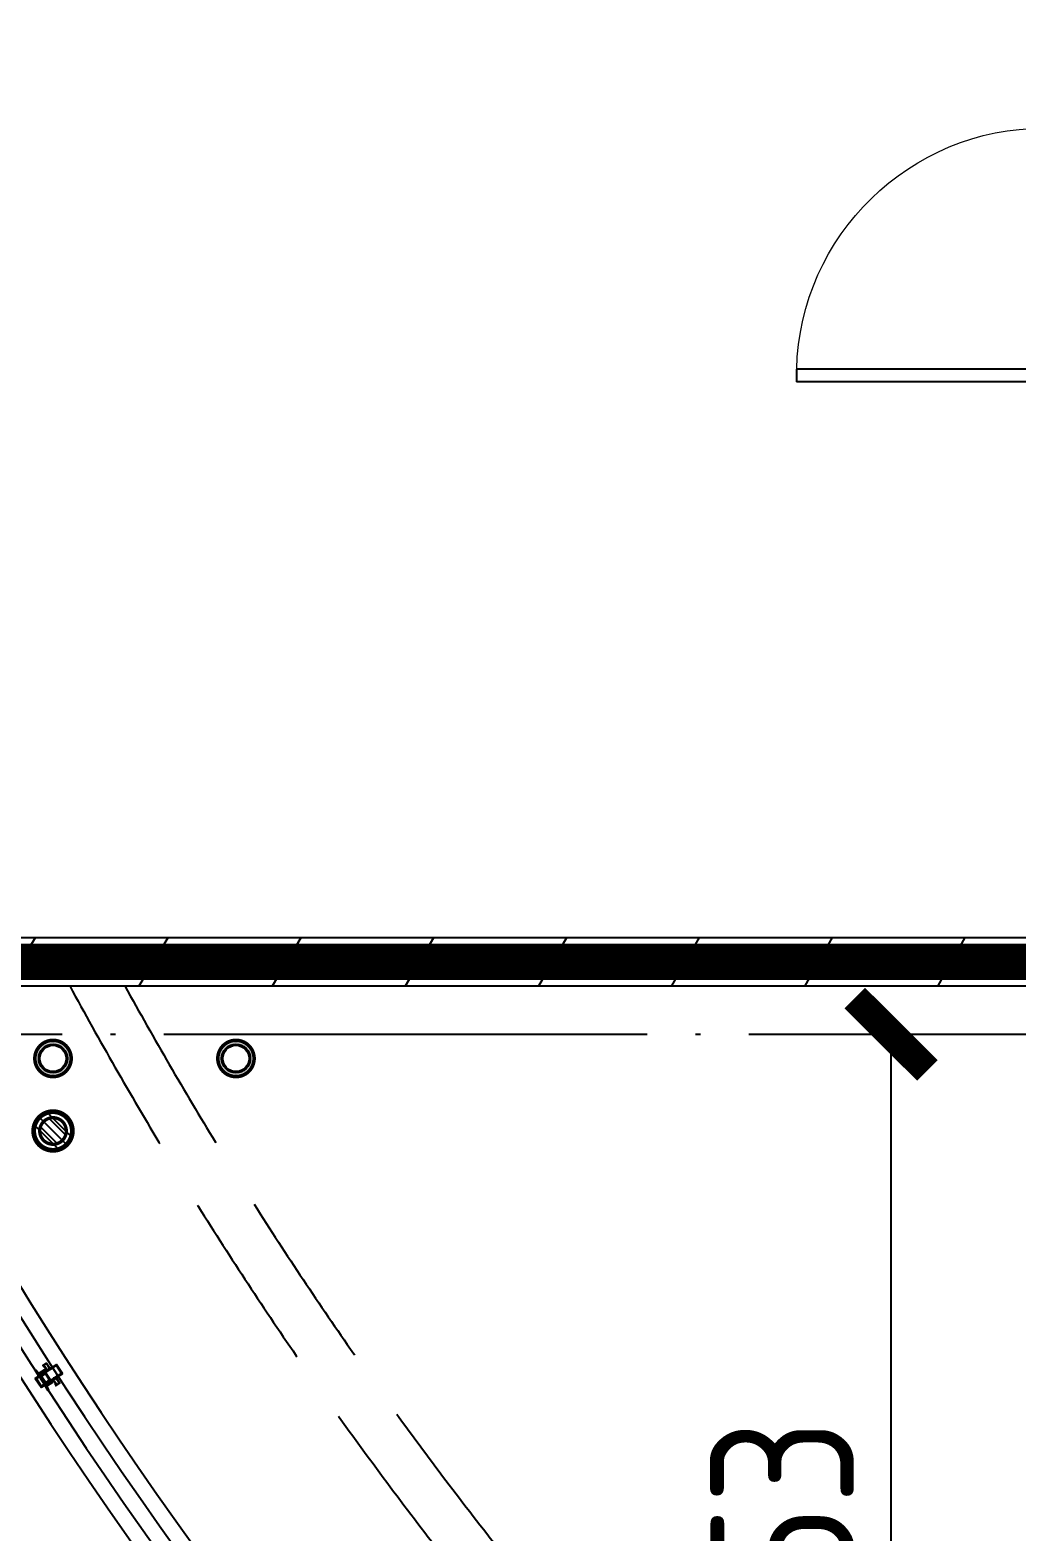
# Model space of a CAD drawing. Header units: inches. Extents: x 0 to 1813292486, y 0 to 3473589894.
# Drawn here: x 600422891 to 600426974, y 3473233759 to 3473239974 of the extents above; entities that cross this region are included whole.
import ezdxf
from ezdxf.enums import TextEntityAlignment as Align

# ---------------------------------------------------------------- set-up
doc = ezdxf.new("R2010")
doc.units = ezdxf.units.IN
doc.header["$LTSCALE"] = 1000
doc.header["$MEASUREMENT"] = 0
for name, pattern in [('AX-MALL-GIRD-200$0$DOTE', [2.4200000000000004, 2, -0.2, 0.02, -0.2]), ('AX-MALL-WALL-P02-QT$0$DASH', [0.35, 0.25, -0.1]), ('AX-MALL-WALL-P02-QT$0$DOTE', [2.4200000000000004, 2, -0.2, 0.02, -0.2]), ('PX-MALL-P02-LG$0$CONTINOUS', [0])]:
    doc.linetypes.add(name, pattern=pattern)
for name, color, linetype in [('A-Anno-Note', 241, 'Continuous'), ('AX-MALL-DIM-P02$0$A-Anno-Dims', 3, 'Continuous'), ('AX-MALL-DIM-P02$0$A-Detl-Thin', 131, 'Continuous'), ('AX-MALL-GIRD-200$0$A-Grid', 222, 'AX-MALL-GIRD-200$0$DOTE'), ('AX-MALL-P02-200$0$A-Anno-Note', 241, 'Continuous'), ('AX-MALL-WALL-P02$0$A-Anno-Note', 241, 'Continuous'), ('AX-MALL-WALL-P02-QT$0$_T_S__T_ELEV_A-STRS', 7, 'Continuous'), ('AX-MALL-WALL-P02-QT$0$A-Anno-Note', 241, 'Continuous'), ('AX-MALL-WALL-P02-QT$0$A-Curt', 151, 'Continuous'), ('AX-MALL-WALL-P02-QT$0$A-Detl-Thin', 131, 'Continuous'), ('AX-MALL-WALL-P02-QT$0$A-Wall', 2, 'Continuous'), ('AX-MALL-WALL-P02-QT$0$A-Wall-Patt', 13, 'Continuous'), ('AX-MALL-WALL-P02-QT$0$A-Wind', 4, 'Continuous'), ('AX-MALL-WALL-P02-QT$0$GASKET', 2, 'Continuous'), ('AX-MALL-WALL-P02-QT$0$STSF', 2, 'Continuous'), ('AX-MALL-ZTKD-P02$0$A-Anno-Note', 241, 'Continuous'), ('PX-MALL-P02-LG$0$P-Airr-Pipe', 140, 'Continuous'), ('PX-MALL-P02-LG$0$P-Drain-Fldr', 4, 'Continuous'), ('PX-MALL-P02-LG$0$P-Drain-Fldr-ARCH', 161, 'Continuous'), ('PX-MALL-P02-LG$0$P-Drain-Fldr-W100', 4, 'Continuous'), ('PX-MALL-P02-LG$0$P-Drain-Fldr-W50', 4, 'Continuous'), ('PX-MALL-P02-LG$0$P-Pipe-Risr', 7, 'Continuous'), ('PX-MALL-P02-LG$0$P-Pipe-Risr-Arch', 6, 'Continuous'), ('PX-MALL-P02-LG$0$P-Pipe-Risr-W100', 6, 'Continuous'), ('PX-MALL-P02-LG$0$P-Pipe-Risr-W50', 6, 'Continuous'), ('PX-MALL-P02-LG$0$P-Sewr-Pipe', 123, 'PX-MALL-P02-LG$0$CONTINOUS')]:
    doc.layers.add(name, color=color, linetype=linetype)
doc.layers.add('AX-MALL-WALL-P02-QT$0$AM_SUPPR', color=6, linetype='Continuous', lineweight=30)
doc.styles.add('AX-MALL-DIM-P02$0$_TCH_DIM_T3', font='gbenor.shx')
doc.styles.add('PX-MALL-P02-LG$0$jzfz', font='gbenor.shx', dxfattribs={"bigfont": 'gbcbig.shx'})
doc.dimstyles.new('AX-MALL-DIM-P02$0$_TCH_ARCH&&200', dxfattribs={"dimtxt": 595, "dimasz": 300, "dimexe": 500, "dimexo": 500, "dimgap": 152.5, "dimtad": 1, "dimdec": 0, "dimzin": 0, "dimdsep": 46, "dimtxsty": 'AX-MALL-DIM-P02$0$_TCH_DIM_T3', "dimblk": 'AX-MALL-DIM-P02$0$_ArchTick', "dimcen": 0.09, "dimclrt": 7, "dimazin": 2, "dimtfac": 1, "dimtdec": 0, "dimtix": 1, "dimtmove": 2, "dimatfit": 3, "dimfxl": 500, "dimtolj": 1, "dimtzin": 0, "dimarcsym": 0})

# ---------------------------------------------------------------- blocks, each defined once
blk = doc.blocks.new('AX-MALL-GIRD-200')
at = {"layer": 'AX-MALL-GIRD-200$0$A-Grid'}
blk.add_line((600226689.7942976, 3473155506.95292), (600584585.7983962, 3473022180.189638), dxfattribs=at)
blk = doc.blocks.new('AX-MALL-WALL-P02-QT$0$A$C40565891')
h = blk.add_hatch()
h.set_pattern_fill('NET', color=6, scale=0.5, angle=315)
h.set_pattern_definition([(225.0000000000001, (-8954763.885715963, -14331520.94940183), (-1.122532015133644, 1.122532015133643), []), (135.0000000000001, (-8954763.885715963, -14331520.94940183), (1.122532015133643, 1.122532015133644), [])])
edge = h.paths.add_edge_path()
edge.add_line((-2.873205080628395, -1), (-17.1267949193716, -1))
edge.add_arc((-17.12679491817267, -2.000000000321539), 1.000000000321539, 90.00000006869386, 120.0000000686844)
edge.add_line((-17.6267949193716, -1.133974596858025), (-19.29999999888241, -2.099999999627471))
edge.add_line((-19.29999999888241, -2.099999999627471), (-19.59999999962747, -2.099999999627471))
edge.add_arc((-19.60000000055891, -1.700000000186378), 0.3999999994410928, 180.0000001333858, 270.00000013341844, ccw=False)
edge.add_line((-20, -1.700000001117587), (-20, 1.699999999254942))
edge.add_arc((-19.59999999962758, 1.699999999255055), 0.4000000003724153, 89.99999999998369, 180.0000000000163, ccw=False)
edge.add_line((-19.59999999962747, 2.099999999627471), (-19.29999999888241, 2.099999999627471))
edge.add_line((-19.29999999888241, 2.099999999627471), (-17.6267949193716, 1.133974596858025))
edge.add_arc((-17.12679491817268, 2.000000000321516), 1.000000000321515, 239.9999999313152, 269.9999999313065)
edge.add_line((-17.1267949193716, 1), (-2.873205080628395, 1))
edge.add_arc((-2.873205081827319, 2.000000000321497), 1.000000000321497, 270.0000000686933, 300.0000000686851)
edge.add_line((-2.373205080628395, 1.133974596858025), (-0.6999999992549419, 2.099999999627471))
edge.add_line((-0.6999999992549419, 2.099999999627471), (-0.400000000372529, 2.099999999627471))
edge.add_arc((-0.4000000003724153, 1.699999999255056), 0.4000000003724153, -1.63140612130519e-11, 90.00000000001631, ccw=False)
edge.add_line((0, 1.699999999254942), (0, -1.700000001117587))
edge.add_arc((-0.3999999994410927, -1.700000000186378), 0.3999999994410927, 269.99999986658156, 359.99999986661413, ccw=False)
edge.add_line((-0.400000000372529, -2.099999999627471), (-0.6999999992549419, -2.099999999627471))
edge.add_line((-0.6999999992549419, -2.099999999627471), (-2.373205080628395, -1.133974596858025))
edge.add_arc((-2.873205081827309, -2.00000000032146), 1.00000000032146, 59.99999993131432, 89.9999999313073)
at = {"layer": 'AX-MALL-WALL-P02-QT$0$STSF', "lineweight": 40}
blk.add_lwpolyline([(-2.873205080628395, -1), (-17.1267949193716, -1, 0.1316524975873539), (-17.6267949193716, -1.133974596858025), (-19.29999999888241, -2.099999999627471), (-19.59999999962747, -2.099999999627471, -0.4142135623732616), (-20, -1.700000001117587), (-20, 1.699999999254942, -0.4142135623732612), (-19.59999999962747, 2.099999999627471), (-19.29999999888241, 2.099999999627471), (-17.6267949193716, 1.133974596858025, 0.1316524975873571), (-17.1267949193716, 1), (-2.873205080628395, 1, 0.1316524975873597), (-2.373205080628395, 1.133974596858025), (-0.6999999992549419, 2.099999999627471), (-0.400000000372529, 2.099999999627471, -0.4142135623732616), (0, 1.699999999254942), (0, -1.700000001117587, -0.4142135623732616), (-0.400000000372529, -2.099999999627471), (-0.6999999992549419, -2.099999999627471), (-2.373205080628395, -1.133974596858025, 0.1316524975873647)], format="xyb", close=True, dxfattribs=at)
blk = doc.blocks.new('AX-MALL-WALL-P02-QT$0$A$C448B1DB9')
at = {"layer": 'AX-MALL-WALL-P02-QT$0$AM_SUPPR', "color": 3}
for points in [[(-12.4851149469614, 46.59999999962747), (12.4851149469614, 46.59999999962747, -0.2660794268336467), (13.34762861579657, 46.10603376291692), (14.2347533646971, 44.59396623447537, 0.266079426403572), (15.09726703353226, 44.09999999962747), (16.35057590901852, 44.09999999962747, 0.5796797259406589), (16.47945623099804, 44.32503772899508), (15.5, 45.99448045343161), (15.5, 46.29999999888241, -0.414213562373095), (15.80000000074506, 46.59999999962747), (19.21010204218328, 46.59999999962747, 0.1962615707062706), (19.3500728905201, 46.65714285336435, -0.664494698151357), (20.20000000111759, 46.29999999888241), (20.20000000111759, 46.220524456352), (19.86630744114518, 44.32805990986526, -0.3107450373417215), (19.70075406879187, 44.13405220583081), (19.54823619127274, 44.09318516403437, 0.5773502703764628), (19.45857864432037, 43.75857864320278), (19.83806201256812, 43.37909527495503, 0.1763269799607178), (19.96205222047865, 43.32127769105136), (22.68256885185838, 43.10076105967164, 0.5486187836891172), (22.88793852366507, 43.36840402893722), (22.30558614991605, 44.96840402856469, 0.3152987896086648), (22.11764762550592, 45.09999999962747), (21.90000000037253, 45.09999999962747, -0.4142135651008757), (21.69999999925494, 45.29999999888241), (21.69999999925494, 46.29999999888241, -0.414213562373095), (22, 46.59999999962747), (22.00006623007357, 52.39983759261668), (27.00012849830091, 52.39983759261668), (27.00012849830091, 55.10694437474012), (25.85368189029396, 56.25339098647237, 0.6681786360141788), (25.00012849830091, 55.89983759261668), (25.00012849830091, 54.39983759261668), (22.00006623007357, 54.39983759261668), (22.00012849830091, 72.39983759261668), (25.00012849830091, 72.39983759261668), (25.00012849830091, 70.89983759261668, 0.6681786369667387), (25.85368188843131, 70.54628420248628), (27.00012849830091, 71.69273081235588), (27.00012849830091, 73.89983759261668), (22.00006623007357, 73.89983759261668), (22, 105.1999999992549), (-22, 105.1999999992549), (-22.00006623007357, 73.89983759261668), (-27.00012849830091, 73.89983759261668), (-27.00012849830091, 71.69273081235588), (-25.85368188843131, 70.54628420248628, 0.6681786369667387), (-25.00012849830091, 70.89983759261668), (-25.00012849830091, 72.39983759261668), (-22.00012849830091, 72.39983759261668), (-22.00006623007357, 54.39983759261668), (-25.00012849830091, 54.39983759261668), (-25.00012849830091, 55.89983759261668, 0.6681786360141788), (-25.85368189029396, 56.25339098647237), (-27.00012849830091, 55.10694437474012), (-27.00012849830091, 52.39983759261668), (-22.00006623007357, 52.39983759261668), (-22, 46.59999999962747, -0.414213562373095), (-21.69999999925494, 46.29999999888241), (-21.69999999925494, 45.29999999888241, -0.4142135651008757), (-21.90000000037253, 45.09999999962747), (-22.11764762550592, 45.09999999962747, 0.3152987896086648), (-22.30558614991605, 44.96840402856469), (-22.88793852366507, 43.36840402893722, 0.5486187836891172), (-22.68256885185838, 43.10076105967164), (-19.96205222047865, 43.32127769105136, 0.1763269799607178), (-19.83806201256812, 43.37909527495503), (-19.45857864432037, 43.75857864320278, 0.5773502703764628), (-19.54823619127274, 44.09318516403437), (-19.70075406879187, 44.13405220583081, -0.3107450373417215), (-19.86630744114518, 44.32805990986526), (-20.20000000111759, 46.220524456352), (-20.20000000111759, 46.29999999888241, -0.664494698151357), (-19.3500728905201, 46.65714285336435, 0.1962615707062706), (-19.21010204218328, 46.59999999962747), (-15.80000000074506, 46.59999999962747, -0.414213562373095), (-15.5, 46.29999999888241), (-15.5, 45.99448045343161), (-16.47945623099804, 44.32503772899508, 0.5796797259406589), (-16.35057590901852, 44.09999999962747), (-15.09726703353226, 44.09999999962747, 0.266079426403572), (-14.2347533646971, 44.59396623447537), (-13.34762861579657, 46.10603376291692, -0.2660794268336467), (-12.4851149469614, 46.59999999962747), (-12.4851149469614, 46.59999999962747)], [(-12.4851149469614, 26.59999999962747), (-12.4851149469614, 26.59999999962747, -0.266079426695036), (-13.34762861579657, 27.09396623633802), (-14.2347533646971, 28.60603376477957, 0.2660794267352428), (-15.09726703539491, 29.09999999962747), (-16.35057590901852, 29.09999999962747, 0.5796797243171364), (-16.47945623099804, 28.8749622721225), (-15.50000000186265, 27.20551954582334), (-15.50000000186265, 26.90000000037253, -0.414213562429924), (-15.80000000074506, 26.59999999962747), (-19.21010204218328, 26.59999999962747, 0.196261570738114), (-19.3500728905201, 26.54285714589059, -0.6644947009864839), (-20.20000000111759, 26.90000000037253), (-20.20000000111759, 26.97947554476559), (-19.86630744114518, 28.87194008938968, -0.3107450376907102), (-19.70075406879187, 29.06594779342413), (-19.54823619127274, 29.10681483522058, 0.5773502691095918), (-19.45857864432037, 29.44142135605216), (-19.83806201256812, 29.82090472429991, 0.1763269806166101), (-19.96205222047865, 29.87872230820358), (-22.68256885185838, 30.0992389395833, 0.5486187865199976), (-22.88793852366507, 29.83159597218037), (-22.30558614991605, 28.23159597069025, 0.3152987889515711), (-22.11764762550592, 28.09999999962747), (-21.90000000037253, 28.09999999962747, -0.4142135620321224), (-21.70000000111759, 27.90000000037253), (-21.70000000111759, 26.90000000037253, -0.414213562429924), (-22, 26.59999999962747), (-22.00006226822734, 20), (-44.00006226822734, 20), (-44.00006226822734, 20.40000000037253), (-45.00006226822734, 20.09999999962747), (-45.00006226822734, 20.40000000037253), (-46.00006226822734, 20.09999999962747), (-46.00006226822734, 20.40000000037253), (-47.00006226822734, 20.09999999962747), (-47.00006226822734, 20.40000000037253), (-48.00006226822734, 20.09999999962747), (-48.00006226822734, 20.40000000037253), (-49.00006226822734, 20.40000000037253), (-49.00006226822734, 18), (-22.00007987208664, 18), (-22.00027448311448, 0), (22.00027448311448, 0), (22.00007987208664, 18), (49.00006226822734, 18), (49.00006226822734, 20.40000000037253), (48.00006226822734, 20.40000000037253), (48.00006226822734, 20.09999999962747), (47.00006226822734, 20.40000000037253), (47.00006226822734, 20.09999999962747), (46.00006226822734, 20.40000000037253), (46.00006226822734, 20.09999999962747), (45.00006226822734, 20.40000000037253), (45.00006226822734, 20.09999999962747), (44.00006226822734, 20.40000000037253), (44.00006226822734, 20), (22.00006226822734, 20), (22, 26.59999999962747, -0.414213562429924), (21.70000000111759, 26.90000000037253), (21.70000000111759, 27.90000000037253, -0.4142135620321224), (21.90000000037253, 28.09999999962747), (22.11764762550592, 28.09999999962747, 0.3152987889515711), (22.30558614991605, 28.23159597069025), (22.88793852366507, 29.83159597218037, 0.5486187865199976), (22.68256885185838, 30.0992389395833), (19.96205222047865, 29.87872230820358, 0.1763269806166101), (19.83806201256812, 29.82090472429991), (19.45857864432037, 29.44142135605216, 0.5773502691095918), (19.54823619127274, 29.10681483522058), (19.70075406879187, 29.06594779342413, -0.3107450376907102), (19.86630744114518, 28.87194008938968), (20.20000000111759, 26.97947554476559), (20.20000000111759, 26.90000000037253, -0.6644947009864839), (19.3500728905201, 26.54285714589059, 0.196261570738114), (19.21010204218328, 26.59999999962747), (15.80000000074506, 26.59999999962747, -0.414213562429924), (15.50000000186265, 26.90000000037253), (15.50000000186265, 27.20551954582334), (16.47945623099804, 28.8749622721225, 0.5796797243171364), (16.35057590901852, 29.09999999962747), (15.09726703539491, 29.09999999962747, 0.2660794267352428), (14.2347533646971, 28.60603376477957), (13.34762861579657, 27.09396623633802, -0.266079426695036), (12.4851149469614, 26.59999999962747), (-12.4851149469614, 26.59999999962747)]]:
    blk.add_lwpolyline(points, format="xyb", dxfattribs=at)
for points in [[(-19.80000000074506, 103), (-19.80000000074506, 103), (-19.80000000074506, 74.70021012425423), (-19, 73.70021012425423), (-19, 68.70021012425423), (-19, 63.70021012425423), (-20, 62.70021012425423), (-20, 48.79999999888241), (20, 48.79999999888241), (20, 62.70021012425423), (19, 63.70021012425423), (19, 68.70021012425423), (19, 73.70021012425423), (19.80000000074506, 74.70021012425423), (19.80000000074506, 103), (-19.80000000074506, 103)], [(-19.00002541579306, 24.40000000037253), (-19.00002541579306, 16.59999999962747), (-19.80010420456529, 15.5998957939446), (-19.80024906992912, 2.199999999254942), (-19.80000000074506, 2.199999999254942), (19.80024906992912, 2.199999999254942), (19.80010420456529, 15.5998957939446), (19.00002541579306, 16.59999999962747), (19.00002541579306, 24.40000000037253), (-19.00002541579306, 24.40000000037253)]]:
    blk.add_lwpolyline(points, dxfattribs=at)
at = {"color": 6, "ltscale": 10, "xscale": -1, "rotation": 90}
blk.add_blockref('AX-MALL-WALL-P02-QT$0$A$C40565891', (-17.70394427329302, 26.59999999962747), dxfattribs=at)
at = {"color": 6, "ltscale": 10, "rotation": 270}
blk.add_blockref('AX-MALL-WALL-P02-QT$0$A$C40565891', (17.70394427329302, 26.59999999962747), dxfattribs=at)
blk = doc.blocks.new('AX-MALL-WALL-P02-QT$0$A$C45704BEF')
at = {"color": 3, "ltscale": 10}
blk.add_lwpolyline([(18.80000000074506, -25.00024726614356), (17.5, -25.00024726614356), (17.5, -23.00024726614356), (15.49870925210416, -23.00024726614356), (15.49870925210416, -6.999231616035104), (18.4997000452131, -6.999231616035104), (18.49987648613751, -5.299231618642807, 0.4142135623695433), (18.19987648539245, -4.999231617897749), (17.80005405470729, -4.999231617897749, 0.4140000559725384), (17.50005413405597, -5.299012914299965), (17.49969883821905, -5.699499286711216, -0.483847094079415), (17.13052784092724, -5.991148311644793), (15.89966636151075, -5.699231617152691), (15.89966636151075, -1.299031617119908), (17.1397417280823, -1.005294770002365, -0.4741802569087657), (17.49969902634621, -1.298974558711052), (17.50005413405597, -1.699460931122303, 0.4140000559734259), (17.80005405470729, -1.999242229387164), (18.19987648539245, -1.999242229387164, 0.4142135624494586), (18.49987648613751, -1.699242228642106), (18.49987648613751, 0.0007206704467535019), (0, 0), (0, -22.90028521977365), (1, -22.90028521977365), (1, -22.40028521977365), (3, -22.40028521977365, -0.414213562373095), (3.5, -22.90028521977365), (3.5, -25.00028521940112), (2.913615984842181, -25.46520863845944, 0.4988684829111732), (2.92562854103744, -25.94440526142716), (5.025628542527556, -27.44440526142716, 0.8192868568614478), (5.455046217888594, -27.04232501238585), (4.5, -25.50028521940112), (4.5, -22.90028521977365, 0.414213562373095), (3, -21.40028521977365), (1, -21.40028521977365), (1, -3.19995454326272, -0.4142094303452601), (3.199968963861465, -0.9999545440077782), (14.5, -0.9996059481054544), (14.5, -5.999231616035104), (14.5, -5.999231616035104), (14.5, -24.00024726614356), (16.5, -24.00024726614356), (16.5, -25.00024726614356), (16.5, -27.20351210050285, 0.6582415972160955), (17.34365977905691, -27.56668968312442), (19.14365977980196, -25.86342484690249, 0.6827143578984822), (18.79383949562907, -25.00028521940112)], format="xyb", dxfattribs=at)
blk = doc.blocks.new('AX-MALL-WALL-P02-QT$0$尺寸分格点')
at = {"ltscale": 10}
h = blk.add_hatch(color=1, dxfattribs=at)
h.dxf.hatch_style = 1
edge = h.paths.add_edge_path()
edge.add_line((0, -1.5), (-5.470445860503725e-37, 1.862645149230957e-09))
edge.add_line((0, 1.862645149230957e-09), (-1.5, 0))
edge.add_arc((0, 0), 1.5, 180, 270)
edge = h.paths.add_edge_path()
edge.add_line((0, 1.5), (5.470445846917725e-37, 1.862645149230957e-09))
edge.add_line((0, 1.862645149230957e-09), (1.5, 0))
edge.add_arc((0, 0), 1.5, 0, 90)
for p, q in [((-2.5, 0), (2.5, 0)), ((0, -2.5), (0, 2.5))]:
    blk.add_line(p, q)
blk.add_circle((0, 0), 1.5)
blk = doc.blocks.new('AX-MALL-WALL-P02-QT$0$定位点')
blk.add_blockref('AX-MALL-WALL-P02-QT$0$尺寸分格点', (0, 0))
blk = doc.blocks.new('AX-MALL-WALL-P02-QT$0$A$C25E90160')
at = {"color": 6}
for p, q in [((-22.00012849643826, 26.99999999999636), (-31.3309462685138, 0.999999999996362)), ((-31.33094626478851, 27), (-22.00012850016356, 0.999999999992724)), ((22.00012849644554, 26.99999999999636), (31.3309462685138, 0.999999999996362)), ((31.33094626478851, 26.99999999999636), (22.00012850016356, 0.999999999996362))]:
    blk.add_line(p, q, dxfattribs=at)
for points in [[(-22.00012849643826, 26.99999999999636), (-31.33094626478851, 27), (-31.3309462685138, 0.999999999996362), (-22.00012850016356, 0.999999999992724)], [(22.00012849644554, 26.99999999999636), (31.33094626478851, 26.99999999999636), (31.3309462685138, 0.999999999996362), (22.00012850016356, 0.999999999996362)]]:
    blk.add_lwpolyline(points, close=True, dxfattribs=at)
at = {"color": 6, "ltscale": 10}
blk.add_blockref('AX-MALL-WALL-P02-QT$0$A$C448B1DB9', (0, -23.7058460898661), dxfattribs=at)
at = {"color": 6, "ltscale": 10, "xscale": -1, "rotation": 90}
blk.add_blockref('AX-MALL-WALL-P02-QT$0$A$C45704BEF', (-49.90041371807456, 50.1939915027433), dxfattribs=at)
at = {"color": 6, "ltscale": 10, "rotation": 270}
blk.add_blockref('AX-MALL-WALL-P02-QT$0$A$C45704BEF', (49.90041371807456, 50.19399150274694), dxfattribs=at)
at = {"layer": 'AX-MALL-WALL-P02-QT$0$GASKET', "extrusion": (0, 0, -1), "zscale": -1, "rotation": 270}
blk.add_blockref('AX-MALL-WALL-P02-QT$0$定位点', (0, 0), dxfattribs=at)
blk = doc.blocks.new('AX-MALL-WALL-P02-QT$0$mqst2')
at = {"color": 6, "ltscale": 10, "rotation": 302.8469075090567}
blk.add_blockref('AX-MALL-WALL-P02-QT$0$A$C25E90160', (209354.4692282677, -12885.34378290176), dxfattribs=at)
blk = doc.blocks.new('AX-MALL-WALL-P02-QT$0$$DorLib2D$00000001')
for p, q in [((0.45, 0.9750000000000001), (0.5000000000000002, 0.9750000000000001)), ((0.45, 0), (0.45, 0.9750000000000001)), ((0.5, 0), (0.5, 0.9750000000000001)), ((0.5, 0), (0.45, 0))]:
    blk.add_line(p, q)
at = {"lineweight": 13}
blk.add_arc((0.475, 0), 0.975, 91.4692835813538, 180, dxfattribs=at)
blk = doc.blocks.new('AX-MALL-WALL-P02-QT')
at = {"layer": 'AX-MALL-WALL-P02-QT$0$A-Wall-Patt'}
h = blk.add_hatch(dxfattribs=at)
h.set_pattern_fill('普通砖', color=256, scale=200, style=0)
h.set_pattern_definition([(45, (0, 359.0227), (-353.55353201463, 353.55353201463), [])])
h.paths.add_polyline_path([(600243665.2624885, 3473149609.947094), (600243479.6462018, 3473149465.667514), (600252203.250584, 3473146215.868905), (600252320.2322541, 3473146243.432165), (600252366.7779652, 3473146368.377251)])
at = {"layer": 'AX-MALL-WALL-P02-QT$0$_T_S__T_ELEV_A-STRS', "linetype": 'AX-MALL-WALL-P02-QT$0$DOTE', "const_width": 150}
blk.add_lwpolyline([(600234247.8536268, 3473153011.494684), (600262405.5662599, 3473142521.920496)], dxfattribs=at)
at = {"layer": 'AX-MALL-WALL-P02-QT$0$A-Curt'}
for centre, radius, start, end in [((600261468.8148897, 3473151465.620018), 18100.00000279017, 186.3438286460459, 214.6004474731105), ((600261468.8148894, 3473151465.620018), 18033.33333603127, 186.450761297105, 214.5910763186526), ((600261468.8148885, 3473151465.620018), 17966.66666845726, 186.5585899171758, 214.5816355565228), ((600261468.8148884, 3473151465.620018), 17900.00000160057, 186.6673263396428, 214.5721243958543)]:
    blk.add_arc(centre, radius, start, end, dxfattribs=at)
at = {"layer": 'AX-MALL-WALL-P02-QT$0$A-Detl-Thin'}
blk.add_lwpolyline([(600244504.7129899, 3473157776.661677), (600244103.8730497, 3473156700.671183, 0.1925831147240585), (600244425.2290863, 3473143260.123779)], format="xyb", dxfattribs=at)
at = {"layer": 'AX-MALL-WALL-P02-QT$0$A-Detl-Thin', "linetype": 'AX-MALL-WALL-P02-QT$0$DASH', "ltscale": 3}
for points in [[(600250216.0466578, 3473138589.859577, -0.1799309696671188), (600244537.2139215, 3473149071.692554, -0.177116122327401)], [(600250290.7566752, 3473138790.407422, -0.1771161223271004), (600244750.8062439, 3473148992.123115)]]:
    blk.add_lwpolyline(points, format="xyb", dxfattribs=at)
at = {"layer": 'AX-MALL-WALL-P02-QT$0$A-Wall'}
for p, q in [((600243665.2624885, 3473149609.947094), (600252366.7779652, 3473146368.377251)), ((600243479.6462018, 3473149465.667514), (600252203.250584, 3473146215.868905))]:
    blk.add_line(p, q, dxfattribs=at)
at = {"layer": 'AX-MALL-WALL-P02-QT$0$A-Anno-Note', "rotation": 339.5681613092181}
blk.add_blockref('AX-MALL-WALL-P02-QT$0$mqst2', (600052179.2710491, 3473232742.396311), dxfattribs=at)
at = {"layer": 'AX-MALL-WALL-P02-QT$0$A-Wind'}
blk.add_blockref('AX-MALL-GIRD-200', (0, 0), dxfattribs=at)
at = {"layer": 'AX-MALL-WALL-P02-QT$0$A-Wind', "xscale": -1050, "yscale": 1050, "zscale": 200, "rotation": 69.56816130362908}
blk.add_blockref('AX-MALL-WALL-P02-QT$0$$DorLib2D$00000001', (600249370.3405893, 3473150499.295801), dxfattribs=at)
blk = doc.blocks.new('AX-MALL-WALL-P02')
at = {"layer": 'AX-MALL-WALL-P02$0$A-Anno-Note'}
blk.add_blockref('AX-MALL-WALL-P02-QT', (0, 0), dxfattribs=at)
blk = doc.blocks.new('PX-MALL-P02-LG$0$P-Risr')
at = {"layer": 'PX-MALL-P02-LG$0$P-Pipe-Risr-W50'}
h = blk.add_hatch(color=0, dxfattribs=at)
edge = h.paths.add_edge_path()
edge.add_ellipse((0, 0), major_axis=(47.05795628796547, 47.05795628796547), ratio=0.9999999999999695, start_angle=225.0000000000009, end_angle=405.0000000000009, ccw=False)
edge.add_ellipse((0, 0), major_axis=(47.05795628796764, 47.05795628796764), ratio=0.9999999999998785, start_angle=133.9675974886221, end_angle=225.0000000000035, ccw=False)
edge.add_line((-66.53919663240958, 1.199087783927098), (-54.4367953546693, 1.199087783927098))
edge.add_ellipse((0, 0), major_axis=(-38.50196423560672, 38.50196423560672), ratio=0.9999999999999859, start_angle=43.73814098242129, end_angle=134.9999999999996)
edge.add_ellipse((0, 0), major_axis=(38.50196423561096, 38.50196423561096), ratio=0.9999999999998216, start_angle=225.0000000000051, end_angle=405.0000000000051)
edge.add_ellipse((0, 0), major_axis=(38.50196423560679, 38.50196423560679), ratio=0.9999999999999831, start_angle=45.00000000000048, end_angle=133.7381409824204)
edge.add_line((-54.43679535467527, 1.199087783927098), (-66.53919663241555, 1.199087783927098))
edge.add_ellipse((0, 0), major_axis=(-47.05795628796762, 47.05795628796762), ratio=0.9999999999998742, start_angle=-45.00000000000358, end_angle=43.967597488629224, ccw=False)
at = {"layer": 'PX-MALL-P02-LG$0$P-Pipe-Risr-Arch', "ltscale": 0.7}
blk.add_circle((0, 0), 59.29000000000001, dxfattribs=at)
at = {"layer": 'PX-MALL-P02-LG$0$P-Pipe-Risr-W100', "color": 0, "const_width": 15}
blk.add_lwpolyline([(-75, 0, 1), (75, 0, 1)], format="xyb", close=True, dxfattribs=at)
at = {"layer": 'PX-MALL-P02-LG$0$P-Pipe-Risr-W50'}
blk.add_circle((0, 0), 54.45000000000001, dxfattribs=at)
at = {"layer": 'PX-MALL-P02-LG$0$P-Pipe-Risr', "style": 'PX-MALL-P02-LG$0$jzfz', "width": 0.6, "flags": 1}
for tag, p in [('SYS-MARK', (0.3310501334344735, -45.65933377496549)), ('RANGE', (0.3337570973526454, -45.67887874227017))]:
    blk.add_attdef(tag, text='', height=0.015625, dxfattribs=at).set_placement(p, align=Align.MIDDLE)
blk = doc.blocks.new('PX-MALL-P02-LG$0$A$C5A9C1854')
at = {"layer": 'PX-MALL-P02-LG$0$P-Drain-Fldr-W50', "ltscale": 0.7}
for p, q in [((16.81565596797736, -52.36634142627008), (-52.36634142621187, 16.81565596791916)), ((38.89087296527578, -38.89087296521757), (-38.89087296527578, 38.89087296521757)), ((52.36634142632829, -16.81565596791916), (-16.81565596786095, 52.36634142627008))]:
    blk.add_line(p, q, dxfattribs=at)
at = {"layer": 'PX-MALL-P02-LG$0$P-Drain-Fldr-W50', "ltscale": 0.7, "const_width": 13.75}
blk.add_lwpolyline([(-54.99999999994179, 0, 1), (55.00000000005821, 0, 1)], format="xyb", close=True, dxfattribs=at)
blk = doc.blocks.new('PX-MALL-P02-LG$0$A$C7D2520B3')
at = {"layer": 'PX-MALL-P02-LG$0$P-Drain-Fldr', "ltscale": 0.7}
for p, q in [((78.54951213949244, -25.22348395187873), (-25.22348395179142, 78.54951213940512)), ((25.22348395196605, -78.54951213940512), (-78.54951213931781, 25.22348395187873)), ((58.33630944791366, -58.33630944788456), (-58.33630944791366, 58.33630944788456))]:
    blk.add_line(p, q, dxfattribs=at)
at = {"layer": 'PX-MALL-P02-LG$0$P-Drain-Fldr', "ltscale": 0.7, "const_width": 20}
blk.add_lwpolyline([(5.820766091346741e-11, -80, 1), (5.820766091346741e-11, 80, 1)], format="xyb", close=True, dxfattribs=at)
blk = doc.blocks.new('PX-MALL-P02-LG$0$A$C2257314B')
at = {"layer": 'PX-MALL-P02-LG$0$P-Drain-Fldr-ARCH', "ltscale": 0.7}
for p, q in [((16.81565596797736, -52.36634142627008), (-52.36634142621187, 16.81565596791916)), ((38.89087296527578, -38.89087296521757), (-38.89087296527578, 38.89087296521757)), ((52.36634142632829, -16.81565596791916), (-16.81565596786095, 52.36634142627008))]:
    blk.add_line(p, q, dxfattribs=at)
for start, end in [(0, 180), (180, 0)]:
    blk.add_arc((5.820766091346741e-11, -1.77635683940025e-15), 55, start, end, dxfattribs=at)
blk = doc.blocks.new('PX-MALL-P02-LG$0$P-Drain-Fldr')
blk.add_blockref('PX-MALL-P02-LG$0$A$C2257314B', (0, 0))
at = {"layer": 'PX-MALL-P02-LG$0$P-Drain-Fldr-W100'}
blk.add_blockref('PX-MALL-P02-LG$0$A$C7D2520B3', (0, 0), dxfattribs=at)
at = {"layer": 'PX-MALL-P02-LG$0$P-Drain-Fldr-W50'}
blk.add_blockref('PX-MALL-P02-LG$0$A$C5A9C1854', (0, 0), dxfattribs=at)
blk = doc.blocks.new('PX-MALL-P02-LG')
at = {"layer": 'PX-MALL-P02-LG$0$P-Airr-Pipe', "rotation": 249.5681613098699}
blk.add_blockref('PX-MALL-P02-LG$0$P-Risr', (600244367.533749, 3473148814.762643), dxfattribs=at)
at = {"layer": 'PX-MALL-P02-LG$0$P-Drain-Fldr', "rotation": 339.5681613098699}
blk.add_blockref('PX-MALL-P02-LG$0$P-Drain-Fldr', (600244262.8058996, 3473148533.636199), dxfattribs=at)
at = {"layer": 'PX-MALL-P02-LG$0$P-Sewr-Pipe', "ltscale": 0.7, "rotation": 249.5681613098035}
blk.add_blockref('PX-MALL-P02-LG$0$P-Risr', (600245076.7844313, 3473148550.546002), dxfattribs=at)
blk = doc.blocks.new('AX-MALL-ZTKD-P02')
at = {"layer": 'AX-MALL-ZTKD-P02$0$A-Anno-Note'}
blk.add_blockref('AX-MALL-GIRD-200', (0, 0), dxfattribs=at)
blk = doc.blocks.new('AX-MALL-DIM-P02$0$_ArchTick')
at = {"color": 0, "linetype": 'ByBlock', "const_width": 0.4}
blk.add_lwpolyline([(-0.5, -0.5), (0.5, 0.5)], dxfattribs=at)
blk = doc.blocks.new('*D1601')
at = {"layer": 'AX-MALL-DIM-P02$0$A-Anno-Dims', "color": 0, "lineweight": -2, "transparency": 16777216}
for p, q in [((600247226.2541536, 3473147856.519022), (600248120.2436345, 3473147523.481708)), ((600246027.3108908, 3473143337.596655), (600247651.699561, 3473147698.028124)), ((600245601.8654835, 3473143496.087554), (600246495.8549643, 3473143163.05024))]:
    blk.add_line(p, q, dxfattribs=at)
at = {"layer": 'AX-MALL-DIM-P02$0$A-Anno-Dims', "color": 0, "lineweight": -2, "transparency": 16777216, "xscale": 300, "yscale": 300, "zscale": 300}
for p, rotation in [((600247651.699561, 3473147698.028124), 69.56816131031461), ((600246027.3108908, 3473143337.596655), 249.5681613103146)]:
    blk.add_blockref('AX-MALL-DIM-P02$0$_ArchTick', p, dxfattribs=dict(at, rotation=rotation))
at = {"layer": 'AX-MALL-DIM-P02$0$A-Anno-Dims', "color": 7, "transparency": 16777216, "insert": (600246417.8155595, 3473145674.904164), "char_height": 595, "attachment_point": 5, "rotation": 69.56816131031461, "style": 'AX-MALL-DIM-P02$0$_TCH_DIM_T3'}
blk.add_mtext('\\A1;4653', dxfattribs=at)
blk = doc.blocks.new('AX-MALL-DIM-P02')
at = {"layer": 'AX-MALL-DIM-P02$0$A-Detl-Thin'}
blk.add_blockref('AX-MALL-ZTKD-P02', (-2.384185791015625e-06, 9.5367431640625e-07), dxfattribs=at)
at = {"layer": 'AX-MALL-DIM-P02$0$A-Anno-Dims'}
dim = blk.add_aligned_dim(p1=(600245133.32141, 3473143670.633969), p2=(600246757.7100801, 3473148031.065437), distance=-954.0078845145226, dimstyle='AX-MALL-DIM-P02$0$_TCH_ARCH&&200', dxfattribs=at)
dim.commit()
dim.dimension.update_dxf_attribs({"geometry": '*D1601', "text_midpoint": (600246417.8155595, 3473145674.904164)})
blk = doc.blocks.new('AX-MALL-P02-200')
at = {"layer": 'AX-MALL-P02-200$0$A-Anno-Note'}
blk.add_blockref('AX-MALL-WALL-P02', (0, 0), dxfattribs=at)
for name in ['AX-MALL-DIM-P02', 'PX-MALL-P02-LG']:
    blk.add_blockref(name, (0, 0), dxfattribs=at)

msp = doc.modelspace()

# ---------------------------------------------------------------- block references
at = {"layer": 'A-Anno-Note', "rotation": 20.43183869077545}
msp.add_blockref('AX-MALL-P02-200', (1250392458.527329, 9048125.682563305), dxfattribs=at)

doc.saveas('drawing.dxf')
